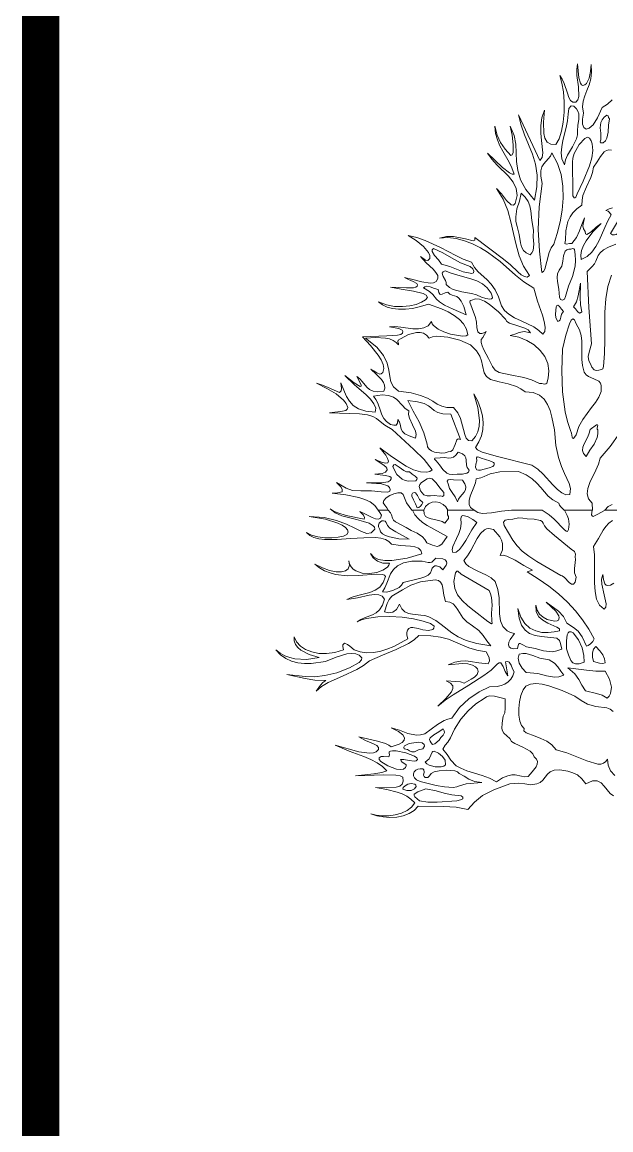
# Model space of a CAD drawing. Header units: inches. Extents: x -8940 to 26362, y -28010 to 990.
# Drawn here: x 4313.142 to 4315.008, y -7345.505 to -7341.991 of the extents above; entities that cross this region are included whole.
import ezdxf

# ---------------------------------------------------------------- set-up
doc = ezdxf.new("R2010")
doc.units = ezdxf.units.IN
doc.header["$MEASUREMENT"] = 0
doc.layers.add('Text', color=7, linetype='Continuous')
doc.layers.add('TREE', color=3, linetype='Continuous', lineweight=15)

# ---------------------------------------------------------------- blocks, each defined once
blk = doc.blocks.new('tree2')
at = {"layer": 'TREE'}
for points in [[(5207.0897, 5948.7191), (5207.0786, 5948.7086), (5207.0657, 5948.7), (5207.0536, 5948.6744), (5207.0429, 5948.6575), (5207.0336, 5948.6489), (5207.0259, 5948.6467), (5207.0204, 5948.6507), (5207.0173, 5948.6593), (5207.0167, 5948.6717), (5207.0195, 5948.6864), (5207.0173, 5948.7015), (5207.0188, 5948.7154), (5207.0225, 5948.7286), (5207.0278, 5948.7416), (5207.033, 5948.7554), (5207.0373, 5948.7702), (5207.0395, 5948.7868), (5207.0386, 5948.8056), (5207.037, 5948.7887), (5207.033, 5948.772), (5207.0268, 5948.7594), (5207.0228, 5948.7557), (5207.0182, 5948.7542), (5207.0145, 5948.7557), (5207.0118, 5948.7597), (5207.0078, 5948.7733), (5207.0047, 5948.8072), (5207.0031, 5948.7936), (5207.0034, 5948.7791), (5207.0068, 5948.7505), (5207.0081, 5948.7271), (5207.0059, 5948.7188), (5207.0007, 5948.7135), (5206.9933, 5948.7129), (5206.9877, 5948.7169), (5206.9834, 5948.7246), (5206.9797, 5948.7351), (5206.972, 5948.7588), (5206.9671, 5948.7696), (5206.9613, 5948.7785), (5206.9665, 5948.76), (5206.9702, 5948.7382), (5206.9717, 5948.7138), (5206.9717, 5948.6886), (5206.9696, 5948.6643), (5206.9656, 5948.6418), (5206.9597, 5948.623), (5206.9517, 5948.6088), (5206.9388, 5948.6098), (5206.9298, 5948.615), (5206.9243, 5948.6242), (5206.9215, 5948.6359), (5206.9212, 5948.6643), (5206.9234, 5948.6932), (5206.9166, 5948.6747), (5206.9141, 5948.6556), (5206.9144, 5948.6369), (5206.9163, 5948.6187), (5206.9191, 5948.5885), (5206.9175, 5948.5771), (5206.9123, 5948.5697), (5206.8596, 5948.6821), (5206.8661, 5948.6569), (5206.8747, 5948.6326), (5206.8938, 5948.5851), (5206.9012, 5948.5602), (5206.9052, 5948.5334), (5206.9049, 5948.5045), (5206.8988, 5948.4718), (5206.8772, 5948.4983), (5206.8643, 5948.5223), (5206.8578, 5948.5451), (5206.855, 5948.567), (5206.8529, 5948.6095), (5206.8486, 5948.631), (5206.8393, 5948.6538), (5206.8436, 5948.6319), (5206.8464, 5948.6079), (5206.8461, 5948.5891), (5206.8439, 5948.5836), (5206.8405, 5948.5817), (5206.8267, 5948.5971), (5206.8156, 5948.6135), (5206.8073, 5948.6319), (5206.8011, 5948.6538), (5206.8033, 5948.6363), (5206.8079, 5948.6205), (5206.8138, 5948.6058), (5206.8208, 5948.5922), (5206.8362, 5948.5654), (5206.843, 5948.5513), (5206.8492, 5948.5362), (5206.8442, 5948.5362), (5206.8375, 5948.5392), (5206.8202, 5948.5525), (5206.7836, 5948.5873), (5206.794, 5948.5725), (5206.807, 5948.5583), (5206.8347, 5948.5309), (5206.8461, 5948.5165), (5206.8538, 5948.5008), (5206.8559, 5948.4835), (5206.8513, 5948.4638), (5206.847, 5948.4598), (5206.8418, 5948.4604), (5206.8301, 5948.4709), (5206.8174, 5948.4872), (5206.8051, 5948.5005), (5206.8215, 5948.4743), (5206.8329, 5948.4466), (5206.8408, 5948.4182), (5206.8473, 5948.3896), (5206.8535, 5948.3616), (5206.8612, 5948.3345), (5206.8716, 5948.3092), (5206.8867, 5948.2861), (5206.8809, 5948.2827), (5206.8741, 5948.284), (5206.8661, 5948.2883), (5206.8578, 5948.2954), (5206.8399, 5948.3126), (5206.823, 5948.3268), (5206.7525, 5948.3797), (5206.7525, 5948.3736), (5206.7482, 5948.372), (5206.7291, 5948.3767), (5206.6998, 5948.3828), (5206.6826, 5948.3828), (5206.665, 5948.3788), (5206.6857, 5948.3801), (5206.7063, 5948.3776), (5206.7269, 5948.372), (5206.7466, 5948.3643), (5206.7657, 5948.3548), (5206.7836, 5948.3437), (5206.8147, 5948.3206), (5206.8523, 5948.2871), (5206.8723, 5948.2707), (5206.8972, 5948.2556), (5206.9064, 5948.2236), (5206.9185, 5948.1891), (5206.9228, 5948.1734), (5206.9249, 5948.1596), (5206.924, 5948.1488), (5206.9191, 5948.1417), (5206.9098, 5948.1513), (5206.8969, 5948.1599), (5206.8658, 5948.175), (5206.8501, 5948.1823), (5206.8359, 5948.191), (5206.8248, 5948.2005), (5206.8181, 5948.2116), (5206.8107, 5948.2341), (5206.8021, 5948.2516), (5206.7919, 5948.2652), (5206.7814, 5948.2763), (5206.7605, 5948.2957), (5206.7516, 5948.3065), (5206.7439, 5948.3194), (5206.7238, 5948.3268), (5206.7051, 5948.3357), (5206.6678, 5948.3551), (5206.6299, 5948.373), (5206.6096, 5948.3797), (5206.5883, 5948.3847), (5206.6074, 5948.3727), (5206.6256, 5948.3582), (5206.6385, 5948.3428), (5206.6416, 5948.3354), (5206.6416, 5948.3286), (5206.6367, 5948.3237), (5206.6308, 5948.3246), (5206.6185, 5948.3336), (5206.6327, 5948.3178), (5206.6496, 5948.3018), (5206.6564, 5948.2941), (5206.6607, 5948.2864), (5206.661, 5948.279), (5206.6567, 5948.272), (5206.6502, 5948.2686), (5206.6419, 5948.2677), (5206.6219, 5948.2707), (5206.6, 5948.2766), (5206.5791, 5948.2812), (5206.5893, 5948.2763), (5206.6007, 5948.2717), (5206.6093, 5948.2667), (5206.6108, 5948.2637), (5206.6102, 5948.2603), (5206.6068, 5948.2575), (5206.601, 5948.2559), (5206.5837, 5948.2559), (5206.5443, 5948.2578), (5206.5711, 5948.2526), (5206.601, 5948.2479), (5206.6253, 5948.2421), (5206.6327, 5948.2378), (5206.6358, 5948.2322), (5206.6308, 5948.2264), (5206.6213, 5948.2205), (5206.6081, 5948.2153), (5206.592, 5948.2116), (5206.5739, 5948.2098), (5206.5545, 5948.2104), (5206.5345, 5948.2141), (5206.5151, 5948.2218), (5206.5246, 5948.2144), (5206.5363, 5948.2088), (5206.5496, 5948.2051), (5206.5646, 5948.2033), (5206.5813, 5948.2033), (5206.5991, 5948.2054), (5206.6182, 5948.2098), (5206.6382, 5948.2162), (5206.6703, 5948.2042), (5206.6863, 5948.1968), (5206.701, 5948.1882), (5206.714, 5948.1783), (5206.7245, 5948.1673), (5206.7315, 5948.1546), (5206.7346, 5948.1405), (5206.7312, 5948.138), (5206.7217, 5948.1374), (5206.6924, 5948.1423), (5206.6761, 5948.1476), (5206.6616, 5948.1546), (5206.6505, 5948.1633), (5206.6472, 5948.1679), (5206.6453, 5948.1731), (5206.637, 5948.1629), (5206.6265, 5948.1574), (5206.6139, 5948.1552), (5206.5997, 5948.1556), (5206.5699, 5948.1596), (5206.5554, 5948.1608), (5206.5418, 5948.1605), (5206.5653, 5948.1559), (5206.5736, 5948.1519), (5206.5751, 5948.1485), (5206.5745, 5948.1442), (5206.5702, 5948.1414), (5206.5619, 5948.1395), (5206.5357, 5948.1377), (5206.4756, 5948.1358), (5206.4953, 5948.114), (5206.5144, 5948.0906), (5206.5215, 5948.0789), (5206.5265, 5948.0675), (5206.528, 5948.0576), (5206.5255, 5948.0481), (5206.5218, 5948.0447), (5206.5184, 5948.0438), (5206.5111, 5948.0466), (5206.504, 5948.0521), (5206.4966, 5948.0561), (5206.5101, 5948.0432), (5206.5228, 5948.0302), (5206.5274, 5948.0235), (5206.5301, 5948.0164), (5206.5305, 5948.0093), (5206.528, 5948.0016), (5206.5129, 5948.0001), (5206.5018, 5948.0016), (5206.4929, 5948.0059), (5206.4861, 5948.0118), (5206.475, 5948.0256), (5206.4692, 5948.0324), (5206.4618, 5948.0376), (5206.4726, 5948.0176), (5206.4729, 5948.0139), (5206.4698, 5948.0136), (5206.4556, 5948.0225), (5206.4322, 5948.0407), (5206.4562, 5948.0173), (5206.4836, 5947.9933), (5206.4953, 5947.9819), (5206.504, 5947.9705), (5206.5083, 5947.96), (5206.5071, 5947.9505), (5206.4836, 5947.9526), (5206.4661, 5947.9582), (5206.4532, 5947.9665), (5206.4436, 5947.977), (5206.4368, 5947.9887), (5206.4316, 5948.0004), (5206.4221, 5948.0222), (5206.4242, 5948.0084), (5206.423, 5948.0025), (5206.419, 5947.9985), (5206.3913, 5948.0108), (5206.3774, 5948.0167), (5206.3626, 5948.0213), (5206.3882, 5948.0087), (5206.4113, 5947.9954), (5206.4291, 5947.98), (5206.4353, 5947.9714), (5206.4393, 5947.9619), (5206.4378, 5947.9573), (5206.4344, 5947.9542), (5206.4224, 5947.9514), (5206.4076, 5947.9502), (5206.3943, 5947.9483), (5206.4682, 5947.9459), (5206.4883, 5947.9434), (5206.5012, 5947.9394), (5206.5101, 5947.9345), (5206.5191, 5947.9274), (5206.5308, 5947.9185), (5206.5489, 5947.9074), (5206.6019, 5947.8581), (5206.6271, 5947.8335), (5206.6475, 5947.8079), (5206.6413, 5947.8042), (5206.6342, 5947.8024), (5206.6185, 5947.803), (5206.6013, 5947.8082), (5206.5831, 5947.8175), (5206.5474, 5947.8409), (5206.5181, 5947.8624), (5206.5329, 5947.8442), (5206.5375, 5947.8362), (5206.5397, 5947.8298), (5206.5381, 5947.8258), (5206.5326, 5947.8245), (5206.5225, 5947.8267), (5206.5071, 5947.8335), (5206.5255, 5947.8215), (5206.5335, 5947.8153), (5206.5357, 5947.8119), (5206.5366, 5947.8079), (5206.532, 5947.8021), (5206.524, 5947.799), (5206.5058, 5947.7977), (5206.5326, 5947.7941), (5206.5434, 5947.7916), (5206.5459, 5947.7894), (5206.5459, 5947.7864), (5206.5437, 5947.782), (5206.5388, 5947.779), (5206.5228, 5947.7765), (5206.4855, 5947.7762), (5206.5225, 5947.7734), (5206.5378, 5947.7691), (5206.5425, 5947.7651), (5206.5437, 5947.7596), (5206.5428, 5947.7553), (5206.5385, 5947.7531), (5206.5218, 5947.7537), (5206.4981, 5947.7565), (5206.4713, 5947.7568), (5206.4513, 5947.7577), (5206.4353, 5947.7633), (5206.4119, 5947.7768), (5206.4227, 5947.7667), (5206.4258, 5947.7608), (5206.4261, 5947.7543), (5206.4144, 5947.7516), (5206.4014, 5947.7509), (5206.4344, 5947.7466), (5206.467, 5947.7405), (5206.4818, 5947.7355), (5206.495, 5947.7291), (5206.5061, 5947.7202), (5206.5144, 5947.7088), (5206.5391, 5947.7088), (5206.5357, 5947.7149), (5206.5311, 5947.7211), (5206.5268, 5947.7266), (5206.5283, 5947.7328), (5206.5341, 5947.7392), (5206.5428, 5947.7448), (5206.5529, 5947.7494), (5206.5628, 5947.7516), (5206.5708, 5947.7512), (5206.576, 5947.7472), (5206.5843, 5947.7269), (5206.597, 5947.7088), (5206.6265, 5947.7088), (5206.6308, 5947.7183), (5206.6379, 5947.7248), (5206.6469, 5947.7282), (5206.6564, 5947.7291), (5206.6656, 5947.7275), (5206.6743, 5947.7232), (5206.681, 5947.7171), (5206.6853, 5947.7088), (5206.7503, 5947.7088), (5206.7417, 5947.7152), (5206.738, 5947.7232), (5206.738, 5947.7328), (5206.7408, 5947.7436), (5206.7494, 5947.7654), (5206.7534, 5947.7762), (5206.7556, 5947.7857), (5206.7666, 5947.7885), (5206.775, 5947.7916), (5206.7897, 5947.7987), (5206.8138, 5947.8036), (5206.8599, 5947.8042), (5206.8787, 5947.7959), (5206.8932, 5947.7861), (5206.9046, 5947.7756), (5206.9141, 5947.7645), (5206.9326, 5947.7436), (5206.944, 5947.7343), (5206.9588, 5947.7263), (5206.96, 5947.7214), (5206.9637, 5947.7168), (5206.9717, 5947.7091), (5207.0413, 5947.7091), (5207.041, 5947.7263), (5207.0315, 5947.7368), (5207.0281, 5947.7491), (5207.0299, 5947.7626), (5207.0352, 5947.7771), (5207.0496, 5947.8073), (5207.0564, 5947.8224), (5207.0607, 5947.8366), (5207.0847, 5947.8655), (5207.1075, 5947.8972)], [(5207.0897, 5947.7232), (5207.0804, 5947.7183), (5207.0718, 5947.7091), (5207.1343, 5947.7091)], [(5206.9723, 5948.5593), (5206.9665, 5948.5737), (5206.9646, 5948.5885), (5206.9659, 5948.6036), (5206.969, 5948.619), (5206.977, 5948.651), (5206.9803, 5948.6674), (5206.9816, 5948.684), (5206.9834, 5948.6975), (5206.9887, 5948.7037), (5206.9954, 5948.7034), (5207.0019, 5948.6966), (5207.0056, 5948.6911), (5207.0078, 5948.6846), (5207.0078, 5948.6707), (5207.0056, 5948.6563), (5207.0044, 5948.6421), (5207.005, 5948.6326), (5207.0025, 5948.623), (5206.9927, 5948.6033), (5206.9803, 5948.5824), (5206.9754, 5948.5713), (5206.9723, 5948.5593)], [(5207.0681, 5948.6132), (5207.0616, 5948.6132), (5207.0607, 5948.6159), (5207.062, 5948.6202), (5207.062, 5948.6239), (5207.062, 5948.6369), (5207.0607, 5948.6501), (5207.062, 5948.6634), (5207.065, 5948.6698), (5207.0706, 5948.6763), (5207.077, 5948.6812), (5207.0798, 5948.6794), (5207.081, 5948.6754), (5207.0832, 5948.6723), (5207.081, 5948.6563), (5207.0801, 5948.6393), (5207.077, 5948.6242), (5207.0733, 5948.6181), (5207.0681, 5948.6132)], [(5206.9936, 5948.4918), (5206.9921, 5948.5654), (5206.993, 5948.5756), (5206.9967, 5948.5867), (5207.0087, 5948.6088), (5207.0228, 5948.6239), (5207.029, 5948.6267), (5207.0339, 5948.6245), (5207.0379, 5948.6181), (5207.0404, 5948.6107), (5207.0422, 5948.5944), (5207.0398, 5948.5759), (5207.0342, 5948.5568), (5207.0188, 5948.5189), (5207.0041, 5948.4878), (5207.0004, 5948.4792), (5206.9982, 5948.4777), (5206.9961, 5948.478), (5206.9933, 5948.4826), (5206.9936, 5948.4918)], [(5206.9166, 5948.2935), (5206.9108, 5948.3465), (5206.9083, 5948.3998), (5206.9101, 5948.4552), (5206.9181, 5948.5131), (5206.9144, 5948.5306), (5206.9144, 5948.5442), (5206.9172, 5948.554), (5206.9215, 5948.5614), (5206.9326, 5948.5734), (5206.9379, 5948.5799), (5206.9419, 5948.5882), (5206.9557, 5948.5623), (5206.9643, 5948.5349), (5206.9687, 5948.5063), (5206.9693, 5948.4767), (5206.9668, 5948.4475), (5206.9619, 5948.4182), (5206.9548, 5948.3902), (5206.9465, 5948.3634), (5206.9397, 5948.3542), (5206.9351, 5948.3434), (5206.9289, 5948.3209), (5206.924, 5948.3021), (5206.9209, 5948.2963), (5206.9166, 5948.2935)], [(5206.9751, 5948.3733), (5206.976, 5948.3964), (5206.9813, 5948.4195), (5206.9865, 5948.4306), (5206.9936, 5948.441), (5207.0031, 5948.4509), (5207.0155, 5948.4598), (5207.0158, 5948.4718), (5207.0182, 5948.4832), (5207.0272, 5948.5051), (5207.0376, 5948.5279), (5207.0416, 5948.5402), (5207.0444, 5948.5534), (5207.053, 5948.566), (5207.0616, 5948.5796), (5207.0706, 5948.591), (5207.0758, 5948.5944), (5207.0817, 5948.5959), (5207.0887, 5948.5953)], [(5207.0906, 5948.4533), (5207.0823, 5948.4506), (5207.074, 5948.4463), (5207.0804, 5948.4447), (5207.0838, 5948.4419), (5207.0878, 5948.4355), (5207.0792, 5948.421), (5207.0718, 5948.405), (5207.058, 5948.3727), (5207.0499, 5948.3576), (5207.0401, 5948.3443), (5207.0281, 5948.3332), (5207.0133, 5948.3255), (5207.0127, 5948.3369), (5207.0148, 5948.3483), (5207.0192, 5948.36), (5207.0256, 5948.3717), (5207.0426, 5948.3939), (5207.0626, 5948.4142), (5207.0509, 5948.4053), (5207.0379, 5948.3939), (5207.0321, 5948.3896), (5207.0275, 5948.3877), (5207.0241, 5948.389), (5207.0232, 5948.3945), (5207.0192, 5948.401), (5207.0179, 5948.409), (5207.0216, 5948.4287), (5207.0152, 5948.4124), (5207.0093, 5948.3961), (5207.0022, 5948.3801), (5206.9911, 5948.365), (5206.985, 5948.3653), (5206.9779, 5948.364), (5206.9751, 5948.3643), (5206.9733, 5948.3656), (5206.9751, 5948.3733)], [(5206.888, 5948.3376), (5206.8781, 5948.3419), (5206.8716, 5948.3483), (5206.8673, 5948.357), (5206.8646, 5948.3665), (5206.8612, 5948.3874), (5206.8559, 5948.4068), (5206.8532, 5948.4195), (5206.8526, 5948.4309), (5206.8556, 5948.4509), (5206.8618, 5948.4697), (5206.8664, 5948.4894), (5206.8763, 5948.4795), (5206.883, 5948.4687), (5206.8873, 5948.4576), (5206.8895, 5948.4456), (5206.892, 5948.4216), (5206.8963, 5948.3982), (5206.896, 5948.3813), (5206.8969, 5948.3634), (5206.8954, 5948.3477), (5206.8926, 5948.3419), (5206.888, 5948.3376)], [(5207.086, 5948.3899), (5207.1152, 5948.4395), (5207.1192, 5948.437), (5207.1211, 5948.4336), (5207.1214, 5948.425), (5207.1189, 5948.4158), (5207.118, 5948.4068), (5207.1038, 5948.3902), (5207.0998, 5948.3874), (5207.0955, 5948.3862), (5207.0909, 5948.3868), (5207.086, 5948.3899)], [(5206.7445, 5948.2917), (5206.7235, 5948.2957), (5206.7069, 5948.3018), (5206.6906, 5948.3089), (5206.6703, 5948.3148), (5206.6626, 5948.3249), (5206.653, 5948.3357), (5206.6472, 5948.3452), (5206.6472, 5948.3493), (5206.6502, 5948.3526), (5206.6736, 5948.3425), (5206.6949, 5948.3299), (5206.7165, 5948.3178), (5206.7405, 5948.3083), (5206.7469, 5948.3028), (5206.7497, 5948.2972), (5206.7491, 5948.2929), (5206.7445, 5948.2917)], [(5206.9751, 5948.235), (5206.9727, 5948.2279), (5206.968, 5948.2258), (5206.9631, 5948.2276), (5206.96, 5948.2335), (5206.9585, 5948.2526), (5206.9551, 5948.2717), (5206.9545, 5948.2812), (5206.9557, 5948.2907), (5206.9594, 5948.3), (5206.9662, 5948.3095), (5206.969, 5948.3218), (5206.9705, 5948.3351), (5206.9742, 5948.3462), (5206.9782, 5948.3499), (5206.9837, 5948.3514), (5206.988, 5948.3511), (5206.9933, 5948.3526), (5206.9954, 5948.3523), (5206.9973, 5948.3505), (5206.9988, 5948.3379), (5207.0001, 5948.3231), (5206.9991, 5948.3095), (5206.9924, 5948.284), (5206.9828, 5948.26), (5206.9751, 5948.235)], [(5207.0327, 5948.0761), (5207.0308, 5948.0875), (5207.033, 5948.0977), (5207.0392, 5948.118), (5207.0324, 5948.2076), (5207.0281, 5948.296), (5207.0407, 5948.3086), (5207.0462, 5948.3154), (5207.0499, 5948.3221), (5207.0558, 5948.3354), (5207.0607, 5948.3425), (5207.0687, 5948.3493), (5207.081, 5948.3566), (5207.0992, 5948.364)], [(5207.0881, 5948.2871), (5207.0792, 5948.2593), (5207.0743, 5948.2288), (5207.0721, 5948.1959), (5207.0718, 5948.1278), (5207.0712, 5948.0943), (5207.0684, 5948.0623), (5207.0666, 5948.0567), (5207.0635, 5948.0549), (5207.0573, 5948.0533), (5207.0502, 5948.053), (5207.0453, 5948.0546), (5207.0398, 5948.0607), (5207.0367, 5948.0687), (5207.0327, 5948.0761)], [(5206.7685, 5948.2335), (5206.7562, 5948.239), (5206.7439, 5948.2424), (5206.7204, 5948.2467), (5206.6992, 5948.2522), (5206.69, 5948.2572), (5206.6817, 5948.2643), (5206.6817, 5948.2692), (5206.6801, 5948.2741), (5206.6746, 5948.284), (5206.6724, 5948.2886), (5206.6721, 5948.2923), (5206.6739, 5948.2957), (5206.6795, 5948.2978), (5206.6943, 5948.292), (5206.71, 5948.2874), (5206.742, 5948.2787), (5206.7571, 5948.2735), (5206.7709, 5948.2661), (5206.7827, 5948.2563), (5206.7919, 5948.2427), (5206.795, 5948.2356), (5206.7953, 5948.2313), (5206.7934, 5948.2288), (5206.7894, 5948.2282), (5206.779, 5948.2301), (5206.7685, 5948.2335)], [(5206.7312, 5948.1901), (5206.6986, 5948.2036), (5206.6773, 5948.2138), (5206.665, 5948.2218), (5206.6582, 5948.2282), (5206.649, 5948.2399), (5206.6407, 5948.247), (5206.6259, 5948.2563), (5206.6293, 5948.259), (5206.6333, 5948.26), (5206.6425, 5948.2584), (5206.6527, 5948.2547), (5206.6623, 5948.2522), (5206.6638, 5948.2449), (5206.666, 5948.2409), (5206.6687, 5948.2396), (5206.6721, 5948.2402), (5206.6789, 5948.2439), (5206.6853, 5948.2455), (5206.6909, 5948.2406), (5206.6964, 5948.2381), (5206.7075, 5948.235), (5206.7131, 5948.231), (5206.7189, 5948.2233), (5206.7248, 5948.2101), (5206.7312, 5948.1901)], [(5206.9948, 5948.2091), (5207.0022, 5948.2215), (5207.0062, 5948.2365), (5207.0121, 5948.2677), (5207.0115, 5948.2322), (5207.0124, 5948.2147), (5207.0155, 5948.1971), (5207.0121, 5948.1947), (5207.0093, 5948.1941), (5207.0044, 5948.1978), (5206.9994, 5948.2042), (5206.9948, 5948.2091)], [(5206.9326, 5948.0336), (5206.9295, 5948.0216), (5206.9268, 5948.0195), (5206.9237, 5948.0192), (5206.9169, 5948.0207), (5206.9108, 5948.0204), (5206.8917, 5948.0296), (5206.8729, 5948.0355), (5206.8387, 5948.0419), (5206.8116, 5948.0481), (5206.8021, 5948.0536), (5206.7953, 5948.0623), (5206.786, 5948.082), (5206.7746, 5948.1032), (5206.77, 5948.1131), (5206.7676, 5948.1217), (5206.7679, 5948.1291), (5206.7719, 5948.134), (5206.7799, 5948.1485), (5206.7746, 5948.1457), (5206.7697, 5948.1436), (5206.7642, 5948.1436), (5206.7596, 5948.1479), (5206.7568, 5948.1589), (5206.7565, 5948.1713), (5206.754, 5948.1833), (5206.7457, 5948.2051), (5206.7399, 5948.2208), (5206.7405, 5948.2248), (5206.7451, 5948.2261), (5206.7534, 5948.2292), (5206.7639, 5948.2282), (5206.7756, 5948.2233), (5206.7876, 5948.2162), (5206.8107, 5948.1974), (5206.8273, 5948.179), (5206.8307, 5948.1731), (5206.8372, 5948.1688), (5206.8556, 5948.1633), (5206.8753, 5948.1571), (5206.8837, 5948.1525), (5206.8892, 5948.1457), (5206.8735, 5948.1488), (5206.8612, 5948.1466), (5206.8504, 5948.1423), (5206.839, 5948.1389), (5206.8606, 5948.1346), (5206.8803, 5948.1269), (5206.8978, 5948.1158), (5206.9126, 5948.1023), (5206.924, 5948.0869), (5206.9314, 5948.0696), (5206.9345, 5948.0521), (5206.9326, 5948.0336)], [(5206.956, 5948.1734), (5206.9511, 5948.1823), (5206.9505, 5948.1913), (5206.952, 5948.2091), (5206.9542, 5948.2125), (5206.9563, 5948.2131), (5206.9606, 5948.2098), (5206.9656, 5948.2033), (5206.9702, 5948.1981), (5206.965, 5948.1913), (5206.9637, 5948.1839), (5206.9619, 5948.1774), (5206.9597, 5948.175), (5206.956, 5948.1734)], [(5207.0632, 5948.0155), (5207.0626, 5948.0007), (5207.0573, 5947.9871), (5207.0493, 5947.9742), (5207.0392, 5947.9613), (5207.0176, 5947.9323), (5207.0081, 5947.9148), (5207.0013, 5947.8947), (5206.9945, 5947.8849), (5206.9927, 5947.8858), (5206.9914, 5947.8889), (5206.9899, 5947.8984), (5206.9877, 5947.9049), (5206.9803, 5947.9274), (5206.9745, 5947.9511), (5206.9677, 5948.0004), (5206.9659, 5948.0521), (5206.9677, 5948.1054), (5206.9757, 5948.1395), (5206.9847, 5948.1676), (5206.989, 5948.1765), (5206.9933, 5948.1799), (5206.9976, 5948.1774), (5207.0013, 5948.1673), (5207.0096, 5948.1531), (5207.0139, 5948.1389), (5207.0155, 5948.1248), (5207.0155, 5948.1103), (5207.0152, 5948.0801), (5207.0167, 5948.0647), (5207.0213, 5948.0487), (5207.0256, 5948.0423), (5207.0315, 5948.0376), (5207.0447, 5948.0321), (5207.057, 5948.0262), (5207.061, 5948.0219), (5207.0632, 5948.0155)], [(5206.7451, 5947.8797), (5206.7365, 5947.8806), (5206.7309, 5947.8861), (5206.7272, 5947.8954), (5206.7245, 5947.9071), (5206.7171, 5947.9345), (5206.7103, 5947.9486), (5206.6998, 5947.9613), (5206.6835, 5947.9616), (5206.6706, 5947.965), (5206.6598, 5947.9702), (5206.6487, 5947.977), (5206.6355, 5947.9844), (5206.6182, 5947.9914), (5206.5951, 5947.9976), (5206.5643, 5948.0019), (5206.5517, 5948.0124), (5206.5452, 5948.0244), (5206.5428, 5948.0382), (5206.5406, 5948.0539), (5206.5366, 5948.0709), (5206.5277, 5948.09), (5206.5107, 5948.1103), (5206.4833, 5948.1322), (5206.5089, 5948.134), (5206.5323, 5948.1325), (5206.5425, 5948.1303), (5206.5514, 5948.1266), (5206.5588, 5948.1217), (5206.5643, 5948.1155), (5206.564, 5948.1195), (5206.5631, 5948.1232), (5206.5637, 5948.1272), (5206.5693, 5948.1306), (5206.5893, 5948.1414), (5206.609, 5948.1466), (5206.6179, 5948.1466), (5206.6262, 5948.1442), (5206.6336, 5948.1395), (5206.6398, 5948.1322), (5206.6481, 5948.1355), (5206.6589, 5948.1368), (5206.6857, 5948.1346), (5206.7149, 5948.1272), (5206.7417, 5948.1155), (5206.7559, 5948.1011), (5206.7645, 5948.0881), (5206.7688, 5948.0761), (5206.7709, 5948.0653), (5206.7753, 5948.0466), (5206.7805, 5948.0382), (5206.7904, 5948.0305), (5206.8119, 5948.0247), (5206.8338, 5948.0201), (5206.855, 5948.013), (5206.8655, 5948.0078), (5206.8757, 5948.0004), (5206.8954, 5947.9985), (5206.9108, 5947.9921), (5206.9225, 5947.9819), (5206.9311, 5947.969), (5206.9375, 5947.9542), (5206.9419, 5947.9382), (5206.9477, 5947.9065), (5206.9514, 5947.868), (5206.9576, 5947.8384), (5206.965, 5947.8162), (5206.9723, 5947.7993), (5206.9844, 5947.7743), (5206.9871, 5947.762), (5206.9862, 5947.7476), (5206.976, 5947.7466), (5206.9659, 5947.7512), (5206.9554, 5947.7599), (5206.9443, 5947.7713), (5206.9203, 5947.7974), (5206.9071, 5947.8098), (5206.8926, 5947.8196), (5206.8079, 5947.8406), (5206.77, 5947.8516), (5206.7583, 5947.8575), (5206.7534, 5947.8633), (5206.7623, 5947.8769), (5206.7685, 5947.8917), (5206.7719, 5947.9074), (5206.7728, 5947.924), (5206.7709, 5947.9412), (5206.7663, 5947.9588), (5206.7596, 5947.977), (5206.75, 5947.9951), (5206.7599, 5947.9616), (5206.7636, 5947.9299), (5206.7626, 5947.9154), (5206.7593, 5947.9021), (5206.7534, 5947.8901), (5206.7451, 5947.8797)], [(5206.6062, 5947.8864), (5206.5905, 5947.8917), (5206.58, 5947.8969), (5206.5742, 5947.9028), (5206.5711, 5947.9083), (5206.5686, 5947.9203), (5206.5668, 5947.9259), (5206.5628, 5947.9317), (5206.5616, 5947.9231), (5206.5582, 5947.9185), (5206.5526, 5947.9178), (5206.5443, 5947.92), (5206.5348, 5947.9268), (5206.5283, 5947.9348), (5206.5234, 5947.9434), (5206.5197, 5947.953), (5206.5132, 5947.972), (5206.5089, 5947.9813), (5206.5031, 5947.9896), (5206.524, 5947.9927), (5206.5397, 5947.9914), (5206.5517, 5947.9874), (5206.5603, 5947.9813), (5206.5739, 5947.9662), (5206.581, 5947.9591), (5206.5896, 5947.9533), (5206.5893, 5947.944), (5206.5914, 5947.9354), (5206.5991, 5947.9191), (5206.6062, 5947.9034), (5206.6074, 5947.8951), (5206.6062, 5947.8864)], [(5206.5877, 5947.9785), (5206.6114, 5947.9757), (5206.6271, 5947.9711), (5206.6379, 5947.9656), (5206.6453, 5947.9597), (5206.6521, 5947.9542), (5206.661, 5947.9493), (5206.6736, 5947.9462), (5206.6934, 5947.9449), (5206.7168, 5947.8831), (5206.7115, 5947.8843), (5206.7081, 5947.8818), (5206.7035, 5947.8704), (5206.6977, 5947.8575), (5206.693, 5947.8535), (5206.6866, 5947.8529), (5206.6792, 5947.8501), (5206.6709, 5947.8492), (5206.6533, 5947.8516), (5206.6456, 5947.855), (5206.6395, 5947.8593), (5206.6355, 5947.8649), (5206.6345, 5947.8713), (5206.6268, 5947.8994), (5206.6148, 5947.9262), (5206.6007, 5947.9523), (5206.5877, 5947.9785)], [(5207.0256, 5947.8412), (5207.0192, 5947.8482), (5207.0167, 5947.856), (5207.0176, 5947.864), (5207.0207, 5947.872), (5207.0299, 5947.8895), (5207.0336, 5947.8984), (5207.0361, 5947.9074), (5207.0515, 5947.9188), (5207.0539, 5947.9191), (5207.0546, 5947.9175), (5207.053, 5947.9114), (5207.053, 5947.9083), (5207.0546, 5947.9068), (5207.0549, 5947.8969), (5207.0533, 5947.8877), (5207.0453, 5947.8717), (5207.0349, 5947.8569), (5207.0256, 5947.8412)], [(5206.6666, 5947.8381), (5206.6776, 5947.8387), (5206.6884, 5947.8372), (5206.694, 5947.8375), (5206.6995, 5947.8396), (5206.7051, 5947.8442), (5206.7109, 5947.8519), (5206.7214, 5947.8476), (5206.7272, 5947.8427), (5206.73, 5947.8375), (5206.7309, 5947.8316), (5206.7315, 5947.8199), (5206.7334, 5947.8138), (5206.7383, 5947.8076), (5206.7362, 5947.8027), (5206.7325, 5947.7996), (5206.7214, 5947.7974), (5206.7088, 5947.7977), (5206.697, 5947.7968), (5206.689, 5947.7977), (5206.6829, 5947.8002), (5206.6733, 5947.8091), (5206.6656, 5947.8202), (5206.6573, 5947.8304), (5206.6533, 5947.8341), (5206.6539, 5947.8369), (5206.6666, 5947.8381)], [(5206.7673, 5947.8366), (5206.7888, 5947.8301), (5206.7977, 5947.8264), (5206.7996, 5947.8242), (5206.7996, 5947.8211), (5206.799, 5947.8187), (5206.7965, 5947.8165), (5206.7873, 5947.8132), (5206.7657, 5947.8076), (5206.7608, 5947.807), (5206.7574, 5947.8082), (5206.754, 5947.8141), (5206.7543, 5947.8224), (5206.7568, 5947.8304), (5206.7559, 5947.8375), (5206.758, 5947.8402), (5206.7617, 5947.8396), (5206.7673, 5947.8366)], [(5206.6068, 5947.7814), (5206.5887, 5947.7805), (5206.5806, 5947.782), (5206.5733, 5947.7854), (5206.5603, 5947.7971), (5206.5551, 5947.8058), (5206.5505, 5947.8165), (5206.5529, 5947.8205), (5206.5563, 5947.8211), (5206.5656, 5947.815), (5206.5776, 5947.8064), (5206.5843, 5947.8036), (5206.5917, 5947.803), (5206.5976, 5947.7977), (5206.6053, 5947.7925), (5206.6099, 5947.7873), (5206.6096, 5947.7845), (5206.6068, 5947.7814)], [(5206.665, 5947.7433), (5206.653, 5947.7448), (5206.6432, 5947.7442), (5206.6348, 5947.7442), (5206.6268, 5947.7463), (5206.6182, 5947.7568), (5206.6154, 5947.767), (5206.617, 5947.7719), (5206.6207, 5947.7768), (5206.6345, 5947.7861), (5206.641, 5947.7876), (5206.6469, 5947.7861), (5206.657, 5947.7765), (5206.666, 5947.7636), (5206.6758, 5947.7525), (5206.6758, 5947.7448), (5206.6727, 5947.7429), (5206.6684, 5947.7439), (5206.665, 5947.7433)], [(5206.6863, 5947.7737), (5206.6841, 5947.7799), (5206.6866, 5947.7836), (5206.6921, 5947.7848), (5206.6998, 5947.7836), (5206.7214, 5947.783), (5206.7278, 5947.774), (5206.73, 5947.766), (5206.7291, 5947.7593), (5206.7257, 5947.7531), (5206.7161, 5947.7417), (5206.7118, 5947.7359), (5206.7094, 5947.7294), (5206.7035, 5947.742), (5206.6964, 5947.7522), (5206.6897, 5947.762), (5206.6863, 5947.7737)], [(5206.5991, 5947.7509), (5206.6031, 5947.7525), (5206.6062, 5947.7516), (5206.6114, 5947.7451), (5206.6164, 5947.7355), (5206.6238, 5947.7278), (5206.6219, 5947.7232), (5206.6188, 5947.7189), (5206.6145, 5947.7158), (5206.6099, 5947.7143), (5206.6065, 5947.7245), (5206.601, 5947.7346), (5206.597, 5947.7436), (5206.597, 5947.7476), (5206.5991, 5947.7509)], [(5207.0934, 5947.0054), (5207.0847, 5947.0116), (5207.0706, 5947.0298), (5207.0629, 5947.0378), (5207.0533, 5947.0427), (5207.0413, 5947.0424), (5207.0253, 5947.035), (5207.0152, 5947.0479), (5207.0044, 5947.0572), (5206.993, 5947.0627), (5206.9813, 5947.0661), (5206.9616, 5947.0701), (5206.9474, 5947.0692), (5206.9372, 5947.0652), (5206.9305, 5947.059), (5206.9197, 5947.0442), (5206.9132, 5947.0384), (5206.9043, 5947.035), (5206.8889, 5947.0331), (5206.8753, 5947.035), (5206.8599, 5947.0368), (5206.8384, 5947.035), (5206.7987, 5947.0208), (5206.7713, 5947.0064), (5206.7512, 5946.9903), (5206.7349, 5946.9722), (5206.706, 5946.9783), (5206.6752, 5946.9799), (5206.6127, 5946.9805), (5206.6028, 5946.97), (5206.5905, 5946.9623), (5206.576, 5946.9568), (5206.56, 5946.9534), (5206.5434, 5946.9525), (5206.5268, 5946.9537), (5206.5107, 5946.9568), (5206.4963, 5946.9614), (5206.5092, 5946.958), (5206.5243, 5946.9565), (5206.5403, 5946.9568), (5206.5563, 5946.9589), (5206.5717, 5946.9632), (5206.5856, 5946.9697), (5206.5967, 5946.978), (5206.6044, 5946.9888), (5206.5948, 5946.998), (5206.5846, 5947.0051), (5206.5733, 5947.0107), (5206.5612, 5947.015), (5206.5354, 5947.0211), (5206.5074, 5947.0264), (5206.5345, 5947.0254), (5206.5582, 5947.027), (5206.5674, 5947.0298), (5206.5736, 5947.0347), (5206.576, 5947.0418), (5206.5748, 5947.0519), (5206.5686, 5947.055), (5206.5579, 5947.0569), (5206.5274, 5947.0572), (5206.4584, 5947.0547), (5206.5034, 5947.0602), (5206.5234, 5947.0633), (5206.5357, 5947.0676), (5206.5252, 5947.0781), (5206.5117, 5947.0873), (5206.4963, 5947.095), (5206.479, 5947.1024), (5206.4427, 5947.1157), (5206.4082, 5947.1301), (5206.467, 5947.1141), (5206.4929, 5947.1108), (5206.5027, 5947.1114), (5206.5092, 5947.1144), (5206.5154, 5947.12), (5206.5154, 5947.1249), (5206.5107, 5947.1295), (5206.5031, 5947.1338), (5206.483, 5947.1421), (5206.467, 5947.1508), (5206.5123, 5947.1403), (5206.5326, 5947.1345), (5206.5406, 5947.1308), (5206.5465, 5947.1264), (5206.5656, 5947.1326), (5206.5733, 5947.1372), (5206.5779, 5947.1425), (5206.5791, 5947.1489), (5206.5748, 5947.156), (5206.5643, 5947.1643), (5206.5465, 5947.1733), (5206.5671, 5947.1671), (5206.5877, 5947.1594), (5206.6084, 5947.1551), (5206.6188, 5947.1557), (5206.629, 5947.1588), (5206.6447, 5947.1696), (5206.6604, 5947.1813), (5206.6767, 5947.1911), (5206.6857, 5947.1948), (5206.6955, 5947.1973), (5206.7143, 5947.2231), (5206.7374, 5947.2447), (5206.7626, 5947.2619), (5206.7882, 5947.2743), (5206.8067, 5947.2749), (5206.8165, 5947.277), (5206.8258, 5947.2807), (5206.8341, 5947.286), (5206.8408, 5947.2927), (5206.8458, 5947.3011), (5206.8486, 5947.3106), (5206.8445, 5947.3186), (5206.8418, 5947.3278), (5206.8368, 5947.3346), (5206.8329, 5947.3362), (5206.8276, 5947.3355), (5206.8329, 5947.3014), (5206.827, 5947.3118), (5206.8218, 5947.3245), (5206.8159, 5947.3328), (5206.8122, 5947.3334), (5206.8079, 5947.3303), (5206.7919, 5947.3155), (5206.7743, 5947.302), (5206.7371, 5947.278), (5206.6986, 5947.2542), (5206.6795, 5947.2413), (5206.6613, 5947.2265), (5206.6804, 5947.2453), (5206.6949, 5947.2619), (5206.698, 5947.2696), (5206.6977, 5947.2767), (5206.6924, 5947.2829), (5206.682, 5947.2887), (5206.7054, 5947.2875), (5206.7165, 5947.2863), (5206.7257, 5947.2835), (5206.7429, 5947.2927), (5206.7512, 5947.2977), (5206.758, 5947.3044), (5206.7602, 5947.3118), (5206.7586, 5947.3183), (5206.754, 5947.3235), (5206.7463, 5947.3275), (5206.7352, 5947.3303), (5206.7217, 5947.3315), (5206.6863, 5947.3285), (5206.7029, 5947.3346), (5206.7171, 5947.3374), (5206.7297, 5947.338), (5206.7411, 5947.3368), (5206.7623, 5947.3328), (5206.7851, 5947.3303), (5206.7882, 5947.3377), (5206.7876, 5947.3451), (5206.7845, 5947.3528), (5206.7799, 5947.3605), (5206.7568, 5947.3642), (5206.7377, 5947.37), (5206.7044, 5947.3842), (5206.6872, 5947.3913), (5206.6675, 5947.3965), (5206.6435, 5947.3999), (5206.6142, 5947.4002), (5206.6025, 5947.39), (5206.589, 5947.3811), (5206.5582, 5947.3657), (5206.5246, 5947.3522), (5206.4926, 5947.3377), (5206.4784, 5947.3263), (5206.4621, 5947.3168), (5206.4267, 5947.3007), (5206.391, 5947.2847), (5206.3749, 5947.2752), (5206.3614, 5947.2638), (5206.3722, 5947.2783), (5206.378, 5947.285), (5206.3854, 5947.29), (5206.3586, 5947.2906), (5206.3349, 5947.2946), (5206.2897, 5947.3044), (5206.3349, 5947.2998), (5206.358, 5947.2989), (5206.3833, 5947.3023), (5206.4125, 5947.3087), (5206.4439, 5947.3205), (5206.4676, 5947.334), (5206.4735, 5947.3402), (5206.4738, 5947.3451), (5206.4676, 5947.3522), (5206.4596, 5947.3555), (5206.4492, 5947.3565), (5206.4375, 5947.3549), (5206.4113, 5947.3469), (5206.3845, 5947.3368), (5206.3494, 5947.3315), (5206.3328, 5947.3315), (5206.3164, 5947.3334), (5206.301, 5947.3374), (5206.2869, 5947.3435), (5206.2739, 5947.3528), (5206.2626, 5947.3648), (5206.2733, 5947.3571), (5206.2847, 5947.3506), (5206.2967, 5947.346), (5206.3097, 5947.3429), (5206.3377, 5947.3414), (5206.3688, 5947.346), (5206.3448, 5947.354), (5206.3244, 5947.3645), (5206.3164, 5947.371), (5206.3106, 5947.3783), (5206.3075, 5947.387), (5206.3075, 5947.3968), (5206.3137, 5947.3845), (5206.3235, 5947.374), (5206.3358, 5947.3657), (5206.3509, 5947.3599), (5206.3682, 5947.3565), (5206.3873, 5947.3562), (5206.4076, 5947.3586), (5206.4291, 5947.3648), (5206.427, 5947.3737), (5206.427, 5947.3777), (5206.4313, 5947.3814), (5206.4387, 5947.3786), (5206.4445, 5947.3743), (5206.455, 5947.3648), (5206.4698, 5947.3602), (5206.4855, 5947.358), (5206.5018, 5947.3586), (5206.5188, 5947.3614), (5206.5357, 5947.3666), (5206.5529, 5947.3734), (5206.5874, 5947.3919), (5206.585, 5947.4011), (5206.585, 5947.4082), (5206.5865, 5947.4138), (5206.5899, 5947.4178), (5206.5945, 5947.4199), (5206.6, 5947.4205), (5206.6124, 5947.4178), (5206.6244, 5947.4141), (5206.6379, 5947.4131), (5206.6484, 5947.4156), (5206.6512, 5947.4187), (5206.6518, 5947.423), (5206.6429, 5947.4298), (5206.6253, 5947.4359), (5206.6016, 5947.4415), (5206.5733, 5947.4455), (5206.5434, 5947.4473), (5206.5132, 5947.4464), (5206.4855, 5947.4424), (5206.4732, 5947.439), (5206.4624, 5947.4344), (5206.4713, 5947.4402), (5206.4809, 5947.4442), (5206.5003, 5947.4513), (5206.5095, 5947.4563), (5206.5178, 5947.4636), (5206.5246, 5947.4747), (5206.5295, 5947.4898), (5206.5243, 5947.4975), (5206.516, 5947.5009), (5206.5049, 5947.5015), (5206.492, 5947.4997), (5206.4636, 5947.4929), (5206.4375, 5947.4889), (5206.4501, 5947.4947), (5206.4642, 5947.4991), (5206.4935, 5947.5064), (5206.5067, 5947.5117), (5206.5181, 5947.5194), (5206.5268, 5947.5305), (5206.532, 5947.5459), (5206.5295, 5947.5489), (5206.5249, 5947.5505), (5206.5104, 5947.5511), (5206.4652, 5947.5477), (5206.4378, 5947.5474), (5206.4097, 5947.5508), (5206.3962, 5947.5545), (5206.3826, 5947.5597), (5206.3703, 5947.5668), (5206.3586, 5947.576), (5206.3774, 5947.5668), (5206.395, 5947.5606), (5206.4107, 5947.5573), (5206.4239, 5947.5569), (5206.4341, 5947.5594), (5206.4408, 5947.5649), (5206.4439, 5947.5733), (5206.4424, 5947.5843), (5206.4439, 5947.576), (5206.4476, 5947.5693), (5206.4529, 5947.5637), (5206.4593, 5947.5594), (5206.475, 5947.5542), (5206.4929, 5947.5529), (5206.5107, 5947.5554), (5206.5261, 5947.5609), (5206.5372, 5947.569), (5206.5403, 5947.5736), (5206.5418, 5947.5785), (5206.5255, 5947.5788), (5206.5123, 5947.5834), (5206.5024, 5947.5917), (5206.4953, 5947.6022), (5206.5034, 5947.5933), (5206.5154, 5947.5877), (5206.5305, 5947.585), (5206.5477, 5947.585), (5206.5853, 5947.5905), (5206.6216, 5947.6013), (5206.6195, 5947.6099), (5206.6133, 5947.6154), (5206.6047, 5947.6188), (5206.5939, 5947.6207), (5206.5696, 5947.6219), (5206.5474, 5947.625), (5206.5409, 5947.6318), (5206.532, 5947.6367), (5206.5209, 5947.6398), (5206.5083, 5947.6413), (5206.4787, 5947.641), (5206.4461, 5947.6389), (5206.4131, 5947.6364), (5206.3823, 5947.6367), (5206.3685, 5947.6382), (5206.3562, 5947.6416), (5206.346, 5947.6466), (5206.338, 5947.6536), (5206.3506, 5947.6472), (5206.366, 5947.6432), (5206.383, 5947.641), (5206.4002, 5947.6407), (5206.4159, 5947.6422), (5206.4288, 5947.645), (5206.4375, 5947.6493), (5206.4408, 5947.6546), (5206.4387, 5947.6607), (5206.4338, 5947.6666), (5206.4258, 5947.6721), (5206.415, 5947.6773), (5206.3851, 5947.6866), (5206.3445, 5947.6934), (5206.3814, 5947.6909), (5206.4119, 5947.6838), (5206.4368, 5947.6743), (5206.4572, 5947.6644), (5206.4735, 5947.6564), (5206.4864, 5947.6518), (5206.4972, 5947.6533), (5206.5064, 5947.6623), (5206.5052, 5947.6669), (5206.5021, 5947.6706), (5206.4923, 5947.6767), (5206.4781, 5947.6813), (5206.4612, 5947.6857), (5206.4251, 5947.6952), (5206.4088, 5947.7026), (5206.3959, 5947.7125), (5206.4048, 5947.7066), (5206.4147, 5947.7023), (5206.4359, 5947.6961), (5206.4797, 5947.6869), (5206.4806, 5947.6912), (5206.4784, 5947.6964), (5206.4689, 5947.706), (5206.4815, 5947.7001), (5206.4994, 5947.6906), (5206.5077, 5947.6875), (5206.5151, 5947.6866), (5206.5203, 5947.689), (5206.5225, 5947.6964), (5206.5188, 5947.7029), (5206.5144, 5947.7088), (5206.5391, 5947.7088), (5206.5443, 5947.7026), (5206.5468, 5947.6977), (5206.5492, 5947.689), (5206.5517, 5947.6847), (5206.5572, 5947.6798), (5206.5828, 5947.6663), (5206.5957, 5947.6586), (5206.6099, 5947.6524), (5206.6235, 5947.6435), (5206.6293, 5947.637), (5206.6342, 5947.6284), (5206.6481, 5947.6228), (5206.6592, 5947.6198), (5206.6647, 5947.621), (5206.6706, 5947.6253), (5206.6844, 5947.6444), (5206.6345, 5947.6712), (5206.6235, 5947.6786), (5206.6133, 5947.6872), (5206.6047, 5947.6971), (5206.5985, 5947.7088), (5206.6268, 5947.7088), (5206.6271, 5947.6998), (5206.6305, 5947.6937), (5206.637, 5947.6897), (5206.645, 5947.6872), (5206.6632, 5947.6838), (5206.6715, 5947.6813), (5206.6786, 5947.6773), (5206.6875, 5947.6887), (5206.6875, 5947.6934), (5206.6847, 5947.6977), (5206.6847, 5947.7088), (5206.7503, 5947.7088), (5206.7596, 5947.7035), (5206.77, 5947.7011), (5206.7931, 5947.702), (5206.8174, 5947.7063), (5206.8424, 5947.7091), (5206.9178, 5947.7088), (5206.9351, 5947.6977), (5206.9474, 5947.6866), (5206.972, 5947.6613), (5206.9767, 5947.6573), (5206.9803, 5947.6564), (5206.9828, 5947.6613), (5206.984, 5947.6746), (5206.9825, 5947.6878), (5206.9794, 5947.6958), (5206.9723, 5947.7091), (5207.0404, 5947.7091), (5207.0395, 5947.6974), (5207.0407, 5947.6946), (5207.0429, 5947.6937), (5207.053, 5947.698), (5207.0724, 5947.7091), (5207.1346, 5947.7091)], [(5207.0909, 5947.6832), (5207.082, 5947.6773), (5207.0746, 5947.669), (5207.0681, 5947.6595), (5207.0567, 5947.6389), (5207.0441, 5947.6195), (5207.0462, 5947.5988), (5207.0466, 5947.5763), (5207.0466, 5947.5302), (5207.0481, 5947.5089), (5207.0518, 5947.4901), (5207.0589, 5947.475), (5207.07, 5947.4649), (5207.0743, 5947.4698), (5207.0749, 5947.4781), (5207.0703, 5947.5006), (5207.0644, 5947.5268), (5207.0641, 5947.5391), (5207.0669, 5947.5505), (5207.0684, 5947.5385), (5207.0718, 5947.528), (5207.0749, 5947.5246), (5207.0792, 5947.5234), (5207.0857, 5947.5246), (5207.0943, 5947.5292)], [(5206.5905, 5947.6376), (5206.5745, 5947.6469), (5206.5575, 5947.6552), (5206.5428, 5947.665), (5206.5372, 5947.6712), (5206.5338, 5947.6786), (5206.5314, 5947.6817), (5206.5277, 5947.6829), (5206.5237, 5947.6823), (5206.52, 5947.6804), (5206.5169, 5947.677), (5206.5151, 5947.6724), (5206.5154, 5947.6675), (5206.5184, 5947.6616), (5206.52, 5947.6558), (5206.5246, 5947.6509), (5206.5323, 5947.6466), (5206.5418, 5947.6432), (5206.5653, 5947.6385), (5206.5905, 5947.6376)], [(5206.6983, 5947.605), (5206.706, 5947.6059), (5206.714, 5947.6121), (5206.722, 5947.6219), (5206.7297, 5947.6342), (5206.7445, 5947.6601), (5206.7568, 5947.6786), (5206.7472, 5947.686), (5206.7343, 5947.6934), (5206.7229, 5947.6961), (5206.7192, 5947.694), (5206.7177, 5947.6887), (5206.7189, 5947.6761), (5206.7171, 5947.6635), (5206.7128, 5947.6512), (5206.7072, 5947.6395), (5206.6977, 5947.6191), (5206.6961, 5947.6111), (5206.6983, 5947.605)], [(5206.8455, 5947.6866), (5206.8353, 5947.686), (5206.8267, 5947.6841), (5206.8224, 5947.6795), (5206.8245, 5947.6712), (5206.8455, 5947.6352), (5206.8563, 5947.621), (5206.8689, 5947.6081), (5206.8846, 5947.5954), (5206.9049, 5947.5822), (5206.9637, 5947.5483), (5206.9671, 5947.5474), (5206.9723, 5947.5428), (5206.9844, 5947.5311), (5206.9902, 5947.5271), (5206.9951, 5947.5268), (5206.9988, 5947.5317), (5207.001, 5947.5437), (5206.9973, 5947.5545), (5206.9973, 5947.5656), (5206.9997, 5947.5874), (5206.9988, 5947.5939), (5206.9997, 5947.6007), (5206.9976, 5947.6068), (5206.9893, 5947.6127), (5206.9477, 5947.6469), (5206.9295, 5947.6632), (5206.9237, 5947.6706), (5206.9206, 5947.6773), (5206.9181, 5947.6813), (5206.9138, 5947.6838), (5206.8981, 5947.6866), (5206.8812, 5947.6875), (5206.8701, 5947.6894), (5206.8596, 5947.69), (5206.8455, 5947.6866)], [(5206.8569, 5947.3685), (5206.8599, 5947.3793), (5206.8618, 5947.3811), (5206.8639, 5947.3808), (5206.8701, 5947.3774), (5206.8793, 5947.3725), (5206.9003, 5947.3685), (5206.9212, 5947.3626), (5206.9428, 5947.3602), (5206.9542, 5947.3623), (5206.9659, 5947.367), (5206.9631, 5947.3811), (5206.9606, 5947.3879), (5206.9539, 5947.3937), (5206.9163, 5947.3977), (5206.9006, 5947.4008), (5206.887, 5947.4057), (5206.876, 5947.4138), (5206.8673, 5947.4258), (5206.8615, 5947.4433), (5206.8581, 5947.4667), (5206.8649, 5947.4455), (5206.875, 5947.4298), (5206.8877, 5947.4187), (5206.9021, 5947.4119), (5206.9172, 5947.4082), (5206.9326, 5947.4076), (5206.9471, 5947.4091), (5206.9603, 5947.4122), (5206.96, 5947.4168), (5206.9539, 5947.4211), (5206.9317, 5947.4307), (5206.9194, 5947.4378), (5206.9092, 5947.4467), (5206.9028, 5947.459), (5206.9021, 5947.4747), (5206.9052, 5947.4624), (5206.9114, 5947.4526), (5206.92, 5947.4452), (5206.9298, 5947.4399), (5206.9483, 5947.4356), (5206.9548, 5947.4362), (5206.9582, 5947.4381), (5206.9594, 5947.4436), (5206.9585, 5947.4492), (5206.9511, 5947.4606), (5206.9274, 5947.4827), (5206.9579, 5947.4606), (5206.9702, 5947.4473), (5206.9788, 5947.431), (5206.9951, 5947.4205), (5207.0065, 5947.411), (5207.0161, 5947.3974), (5207.0268, 5947.3743), (5207.0312, 5947.3759), (5207.037, 5947.3802), (5207.0422, 5947.386), (5207.0456, 5947.3922), (5207.0324, 5947.4162), (5207.017, 5947.4393), (5206.9994, 5947.4615), (5206.9797, 5947.4827), (5206.9579, 5947.5031), (5206.9342, 5947.5221), (5206.9083, 5947.5403), (5206.8809, 5947.5573), (5206.8941, 5947.5613), (5206.8729, 5947.5727), (5206.851, 5947.5862), (5206.8307, 5947.5961), (5206.8218, 5947.5979), (5206.8144, 5947.597), (5206.8199, 5947.6114), (5206.8202, 5947.6272), (5206.8178, 5947.6352), (5206.8134, 5947.6435), (5206.7984, 5947.661), (5206.7864, 5947.6638), (5206.7808, 5947.6626), (5206.7756, 5947.6601), (5206.7663, 5947.6512), (5206.758, 5947.6389), (5206.742, 5947.6099), (5206.7337, 5947.5964), (5206.7251, 5947.585), (5206.7297, 5947.577), (5206.7371, 5947.5705), (5206.7577, 5947.56), (5206.7811, 5947.5492), (5206.7925, 5947.5422), (5206.8024, 5947.5332), (5206.8091, 5947.5135), (5206.8119, 5947.4932), (5206.8131, 5947.4541), (5206.8153, 5947.4369), (5206.8208, 5947.4224), (5206.8319, 5947.4119), (5206.8399, 5947.4082), (5206.8501, 5947.4057), (5206.8387, 5947.3907), (5206.8356, 5947.3839), (5206.835, 5947.3774), (5206.8365, 5947.3725), (5206.8405, 5947.3691), (5206.8473, 5947.3676), (5206.8569, 5947.3685)], [(5206.5246, 5947.5083), (5206.5351, 5947.5071), (5206.5505, 5947.5108), (5206.5659, 5947.5188), (5206.5717, 5947.5243), (5206.576, 5947.5305), (5206.6191, 5947.5412), (5206.629, 5947.5449), (5206.6373, 5947.5492), (5206.6432, 5947.5545), (5206.6459, 5947.5609), (5206.6475, 5947.5662), (5206.6502, 5947.5696), (5206.6536, 5947.5717), (5206.6576, 5947.5723), (5206.666, 5947.5696), (5206.6736, 5947.5622), (5206.682, 5947.5733), (5206.6832, 5947.5785), (5206.6823, 5947.5828), (5206.6789, 5947.5865), (5206.6736, 5947.5893), (5206.6561, 5947.5911), (5206.6462, 5947.581), (5206.6422, 5947.5797), (5206.6373, 5947.5804), (5206.6228, 5947.5834), (5206.5973, 5947.5834), (5206.5766, 5947.5794), (5206.5619, 5947.5723), (5206.5517, 5947.5631), (5206.5449, 5947.5523), (5206.536, 5947.5289), (5206.5311, 5947.5178), (5206.5246, 5947.5083)], [(5206.7916, 5947.375), (5206.7817, 5947.3876), (5206.7728, 5947.4008), (5206.762, 5947.4131), (5206.7463, 5947.4242), (5206.7325, 5947.4341), (5206.7229, 5947.4442), (5206.71, 5947.4636), (5206.7047, 5947.4716), (5206.6989, 5947.4781), (5206.6909, 5947.4824), (5206.6798, 5947.484), (5206.6758, 5947.4997), (5206.6733, 5947.5172), (5206.6715, 5947.5249), (5206.6678, 5947.5314), (5206.6626, 5947.5357), (5206.6545, 5947.5372), (5206.6185, 5947.5323), (5206.5948, 5947.5243), (5206.5745, 5947.5129), (5206.5483, 5947.4975), (5206.5412, 5947.4889), (5206.5366, 5947.479), (5206.5295, 5947.4587), (5206.5403, 5947.4563), (5206.5505, 5947.4575), (5206.5597, 5947.4643), (5206.5668, 5947.4775), (5206.5726, 5947.4664), (5206.5803, 5947.459), (5206.589, 5947.4547), (5206.5988, 5947.4526), (5206.6191, 5947.4507), (5206.6293, 5947.4495), (5206.6389, 5947.4467), (5206.6558, 5947.4372), (5206.6696, 5947.4273), (5206.6955, 5947.4067), (5206.7109, 5947.3971), (5206.7309, 5947.3885), (5206.7571, 5947.3808), (5206.7916, 5947.375)], [(5206.7937, 5947.4356), (5206.7934, 5947.455), (5206.7944, 5947.4747), (5206.7931, 5947.4941), (5206.7907, 5947.5027), (5206.787, 5947.5111), (5206.7186, 5947.5517), (5206.7106, 5947.5588), (5206.7078, 5947.5591), (5206.7044, 5947.5548), (5206.7004, 5947.5335), (5206.7026, 5947.5157), (5206.7097, 5947.5003), (5206.7208, 5947.4864), (5206.7346, 5947.4738), (5206.7503, 5947.4615), (5206.7839, 5947.4347), (5206.7931, 5947.4288), (5206.7944, 5947.4304), (5206.7937, 5947.4356)], [(5207.021, 5947.3346), (5207.0201, 5947.3515), (5207.0158, 5947.3703), (5207.0071, 5947.3894), (5206.9942, 5947.407), (5206.9887, 5947.4098), (5206.9844, 5947.4094), (5206.9816, 5947.407), (5206.9794, 5947.4024), (5206.9779, 5947.3876), (5206.9776, 5947.3673), (5206.9822, 5947.3528), (5206.9884, 5947.3386), (5206.9933, 5947.3334), (5207.0001, 5947.3306), (5207.009, 5947.3306), (5207.021, 5947.3346)], [(5207.0499, 5947.3731), (5207.0444, 5947.3666), (5207.0416, 5947.3574), (5207.0413, 5947.3472), (5207.0438, 5947.3365), (5207.0592, 5947.3321), (5207.0666, 5947.3312), (5207.0727, 5947.3334), (5207.0712, 5947.3432), (5207.0669, 5947.3528), (5207.0595, 5947.3629), (5207.0499, 5947.3731)], [(5206.8781, 5947.3097), (5206.9074, 5947.3066), (5206.9286, 5947.3011), (5206.9477, 5947.298), (5206.9585, 5947.2989), (5206.9714, 5947.3026), (5206.9634, 5947.3127), (5206.9566, 5947.3229), (5206.948, 5947.3325), (5206.9348, 5947.3405), (5206.9123, 5947.3445), (5206.8944, 5947.3512), (5206.8784, 5947.3559), (5206.8701, 5947.3562), (5206.8615, 5947.3543), (5206.859, 5947.3445), (5206.8615, 5947.3321), (5206.8683, 5947.3198), (5206.8781, 5947.3097)], [(5206.9813, 5947.3205), (5206.9979, 5947.3063), (5207.0081, 5947.2924), (5207.0152, 5947.2783), (5207.0241, 5947.2641), (5207.0515, 5947.2579), (5207.065, 5947.2536), (5207.0777, 5947.2462), (5207.0826, 5947.2512), (5207.086, 5947.2573), (5207.0881, 5947.2736), (5207.0835, 5947.2927), (5207.0727, 5947.3127), (5207.0496, 5947.3127), (5207.0268, 5947.3149), (5206.9813, 5947.3205)], [(5207.0921, 5947.2133), (5207.0854, 5947.2191), (5207.077, 5947.2222), (5207.0499, 5947.2256), (5207.0296, 5947.2315), (5207.0133, 5947.2401), (5206.9985, 5947.2512), (5206.9671, 5947.265), (5206.9338, 5947.2767), (5206.9175, 5947.2804), (5206.9024, 5947.282), (5206.8889, 5947.2804), (5206.8778, 5947.2758), (5206.8707, 5947.2663), (5206.8655, 5947.253), (5206.8618, 5947.2373), (5206.8603, 5947.2207), (5206.8606, 5947.2044), (5206.8627, 5947.1899), (5206.867, 5947.1785), (5206.8738, 5947.1717), (5206.8729, 5947.1659), (5206.8781, 5947.1609), (5206.9003, 5947.1523), (5206.9144, 5947.1471), (5206.9289, 5947.14), (5206.9419, 5947.1311), (5206.952, 5947.1194), (5206.9782, 5947.112), (5207.0028, 5947.1018), (5207.0278, 5947.0917), (5207.0549, 5947.0836), (5207.0623, 5947.084), (5207.069, 5947.0861), (5207.0746, 5947.0904), (5207.0783, 5947.096), (5207.0798, 5947.0815), (5207.086, 5947.0676), (5207.0964, 5947.0559)], [(5206.775, 5947.2456), (5206.7549, 5947.2321), (5206.7359, 5947.2148), (5206.718, 5947.1942), (5206.7017, 5947.1702), (5206.6924, 5947.1489), (5206.6857, 5947.1378), (5206.6795, 5947.1308), (5206.673, 5947.1209), (5206.6838, 5947.1074), (5206.6927, 5947.0932), (5206.7066, 5947.0796), (5206.7177, 5947.0735), (5206.7322, 5947.0673), (5206.77, 5947.0559), (5206.7885, 5947.0495), (5206.8051, 5947.0399), (5206.8205, 5947.0498), (5206.8329, 5947.0553), (5206.843, 5947.0578), (5206.8516, 5947.0575), (5206.8667, 5947.0541), (5206.8744, 5947.0528), (5206.8833, 5947.0535), (5206.8935, 5947.0646), (5206.9028, 5947.0772), (5206.9055, 5947.084), (5206.9061, 5947.0901), (5206.904, 5947.0963), (5206.8984, 5947.1015), (5206.8951, 5947.1095), (5206.8886, 5947.1157), (5206.8698, 5947.1252), (5206.8504, 5947.1342), (5206.8427, 5947.1397), (5206.8381, 5947.1468), (5206.8233, 5947.1597), (5206.8199, 5947.1656), (5206.8187, 5947.1717), (5206.8196, 5947.1847), (5206.8215, 5947.2019), (5206.8261, 5947.2102), (5206.827, 5947.2213), (5206.827, 5947.2444), (5206.8008, 5947.2512), (5206.7879, 5947.2518), (5206.7811, 5947.2496), (5206.775, 5947.2456)], [(5206.6422, 5947.1403), (5206.6447, 5947.136), (5206.6481, 5947.1323), (5206.6539, 5947.1335), (5206.6647, 5947.1431), (5206.6687, 5947.1492), (5206.6743, 5947.1548), (5206.6773, 5947.1616), (5206.6767, 5947.1656), (5206.6746, 5947.1705), (5206.6635, 5947.1631), (5206.6509, 5947.156), (5206.6419, 5947.1483), (5206.6404, 5947.1446), (5206.6422, 5947.1403)], [(5206.5785, 5947.1215), (5206.5862, 5947.12), (5206.5917, 5947.1169), (5206.5973, 5947.1144), (5206.6037, 5947.1138), (5206.6133, 5947.1194), (5206.6244, 5947.1215), (5206.6284, 5947.1277), (5206.6275, 5947.1323), (5206.6225, 5947.136), (5206.6136, 5947.1382), (5206.5905, 5947.1342), (5206.5794, 5947.1292), (5206.5773, 5947.1258), (5206.5785, 5947.1215)], [(5206.5696, 5947.095), (5206.5776, 5947.0953), (5206.5902, 5947.0929), (5206.6028, 5947.0913), (5206.6074, 5947.0923), (5206.6108, 5947.095), (5206.6096, 5947.099), (5206.6034, 5947.1034), (5206.5822, 5947.1114), (5206.5588, 5947.1163), (5206.5499, 5947.1169), (5206.5449, 5947.1157), (5206.5415, 5947.1141), (5206.5412, 5947.1108), (5206.5418, 5947.1067), (5206.5403, 5947.1021), (5206.5277, 5947.103), (5206.5215, 5947.1027), (5206.5166, 5947.099), (5206.5166, 5947.0953), (5206.5209, 5947.0901), (5206.5385, 5947.0793), (5206.5597, 5947.0716), (5206.5693, 5947.0704), (5206.5763, 5947.0716), (5206.5816, 5947.0759), (5206.5834, 5947.0793), (5206.5828, 5947.0821), (5206.58, 5947.0843), (5206.573, 5947.0889), (5206.5705, 5947.0917), (5206.5696, 5947.095)], [(5206.6302, 5947.0883), (5206.6342, 5947.0843), (5206.6398, 5947.0809), (5206.6545, 5947.0769), (5206.6693, 5947.0772), (5206.6755, 5947.079), (5206.6798, 5947.0821), (5206.6789, 5947.0932), (5206.6724, 5947.103), (5206.6629, 5947.1111), (5206.6518, 5947.1157), (5206.649, 5947.1151), (5206.6472, 5947.1132), (5206.6441, 5947.1058), (5206.6398, 5947.0969), (5206.6302, 5947.0883)], [(5206.6176, 5947.0726), (5206.6117, 5947.0713), (5206.6068, 5947.0686), (5206.6031, 5947.0646), (5206.601, 5947.0599), (5206.6013, 5947.055), (5206.6037, 5947.0501), (5206.609, 5947.0452), (5206.6176, 5947.0412), (5206.6573, 5947.0316), (5206.6773, 5947.0279), (5206.6989, 5947.0267), (5206.7081, 5947.0276), (5206.7146, 5947.0307), (5206.7309, 5947.035), (5206.7697, 5947.0384), (5206.7509, 5947.0408), (5206.7374, 5947.047), (5206.726, 5947.0541), (5206.7137, 5947.0609), (5206.7097, 5947.0649), (5206.7026, 5947.0673), (5206.6835, 5947.0689), (5206.6641, 5947.0676), (5206.6518, 5947.0652), (5206.6447, 5947.0606), (5206.6404, 5947.055), (5206.6361, 5947.0513), (5206.6302, 5947.051), (5206.6271, 5947.0535), (5206.6262, 5947.0565), (5206.6275, 5947.0639), (5206.6268, 5947.0701), (5206.6238, 5947.0719), (5206.6176, 5947.0726)], [(5206.5754, 5947.0218), (5206.585, 5947.019), (5206.5951, 5947.0193), (5206.6034, 5947.0227), (5206.6077, 5947.0285), (5206.6071, 5947.0319), (5206.6044, 5947.0344), (5206.5951, 5947.0362), (5206.5874, 5947.0347), (5206.5806, 5947.0307), (5206.576, 5947.0261), (5206.5754, 5947.0218)], [(5206.6158, 5946.9931), (5206.6367, 5946.9903), (5206.6598, 5946.99), (5206.7078, 5946.9931), (5206.7171, 5946.9956), (5206.7223, 5946.9987), (5206.7226, 5947.0023), (5206.7186, 5947.006), (5206.6952, 5947.0079), (5206.6764, 5947.0125), (5206.657, 5947.0184), (5206.6315, 5947.0227), (5206.6117, 5947.0159), (5206.6028, 5947.01), (5206.6025, 5947.007), (5206.6044, 5947.0033), (5206.6158, 5946.9931)]]:
    blk.add_lwpolyline(points, dxfattribs=at)

msp = doc.modelspace()

# ---------------------------------------------------------------- hatches: boundary and pattern name
at = {"layer": 'Text', "lineweight": 25}
h = msp.add_hatch(dxfattribs=at)
h.set_pattern_fill('ACAD_ISO07W100', color=0, scale=0.784833, style=0)
h.set_pattern_definition([(0, (-582.442, -27753.198), (0, 3.9241642), [0.3924164, -2.35449854])])
h.paths.add_polyline_path([(4453.012436, -7368.509246), (4432.544063, -7360.765981), (4417.35118, -7356.454306), (4399.865945, -7352.632595), (4389.807755, -7348.417064), (4382.319111, -7347.246699), (4375.943644, -7343.680138), (4368.217405, -7333.076598), (4361.929936, -7322.334389), (4357.719224, -7314.672477), (4356.412451, -7309.03143), (4355.412858, -7306.651874), (4313.200953, -7306.651874), (4313.200953, -7400.608297), (4453.122434, -7400.608297)])
h.paths.add_polyline_path([(4387.774257, -7337.654416), (4394.795484, -7337.654416), (4394.795484, -7334.638043), (4387.774257, -7334.638043)], flags=25)

# ---------------------------------------------------------------- linework, layer by layer
at = {"layer": 'Text', "const_width": 0.117725}
msp.add_lwpolyline([(4313.200953, -7306.651874), (4453.122434, -7306.651874), (4453.122434, -7400.608297), (4313.200953, -7400.608297)], close=True, dxfattribs=at)

# ---------------------------------------------------------------- block references
at = {"layer": 'TREE', "color": 3, "xscale": 1.288602291024512, "yscale": 1.288602291008523, "zscale": 1.288602291016571}
msp.add_blockref('tree2', (-2394.855672, -15007.770551), dxfattribs=at)

doc.saveas('drawing.dxf')
